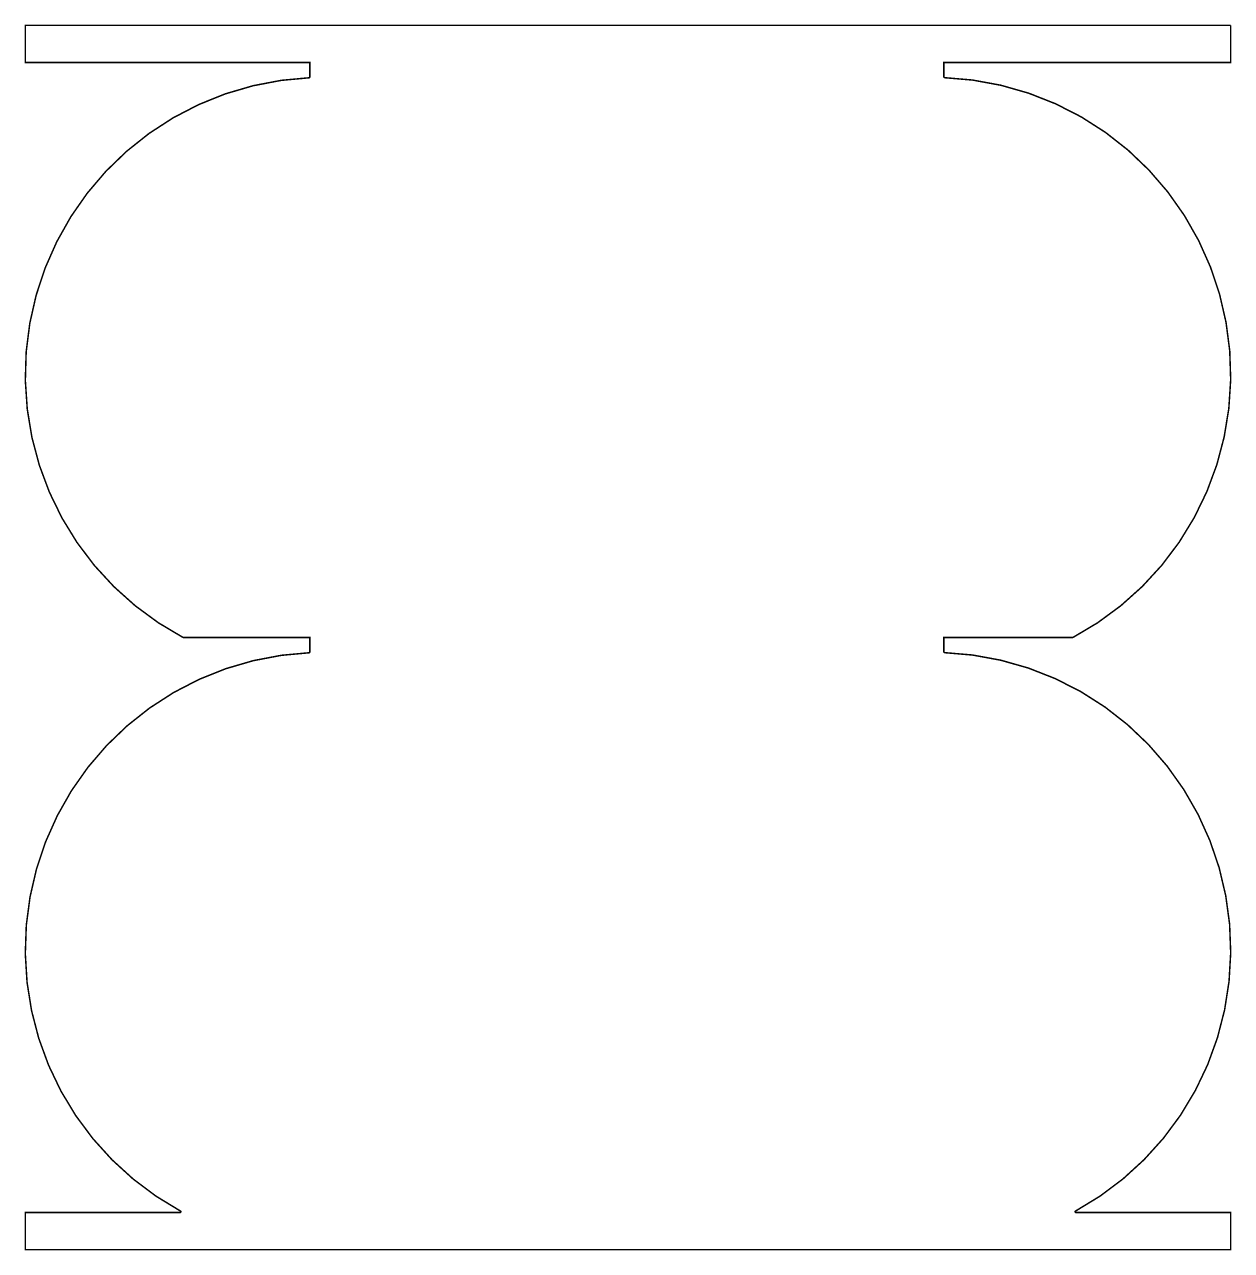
# Model space of a CAD drawing. Extents: x 119 to 281, y 119 to 283.
import ezdxf

# ---------------------------------------------------------------- set-up
doc = ezdxf.new("R2010")
doc.units = 0
doc.layers.add('098787-1ROU1_GBR', color=2, linetype='CONTINUOUS')

msp = doc.modelspace()

# ---------------------------------------------------------------- linework, layer by layer
at = {"layer": '098787-1ROU1_GBR', "const_width": 0.2}
for points in [[(157.332198, 276.119666), (157.332198, 278.15794), (119.164404, 278.15794), (119.164404, 283.157956), (280.835608, 283.157956)], [(280.835608, 283.157956), (280.835608, 278.15794), (242.36779, 278.15794), (242.36779, 276.131706)], [(157.332198, 198.961706), (157.332198, 201.000004), (140.33218, 201.000004)], [(259.667832, 201.000004), (242.36779, 201.000004), (242.36779, 198.973744)], [(260.064454, 123.842044), (280.835608, 123.842044), (280.835608, 118.842054), (119.164404, 118.842054), (119.164404, 123.842044), (139.93556, 123.842044)]]:
    msp.add_lwpolyline(points, dxfattribs=at)
for points in [[(157.332198, 276.119666, 0.7636698), (140.332178, 201)], [(259.667832, 201.000004, 0.7666513), (242.36779, 276.131706)], [(260.016626, 124.029852, 0.7627196), (242.36779, 198.973744)], [(157.332198, 198.961706, 0.7597492), (139.983388, 124.029852)], [(139.93556, 123.842044, 0.7772572), (139.983388, 124.029852)], [(260.016626, 124.029852, 0.7770611), (260.064454, 123.842044)]]:
    msp.add_lwpolyline(points, format="xyb", dxfattribs=at)

doc.saveas('drawing.dxf')
